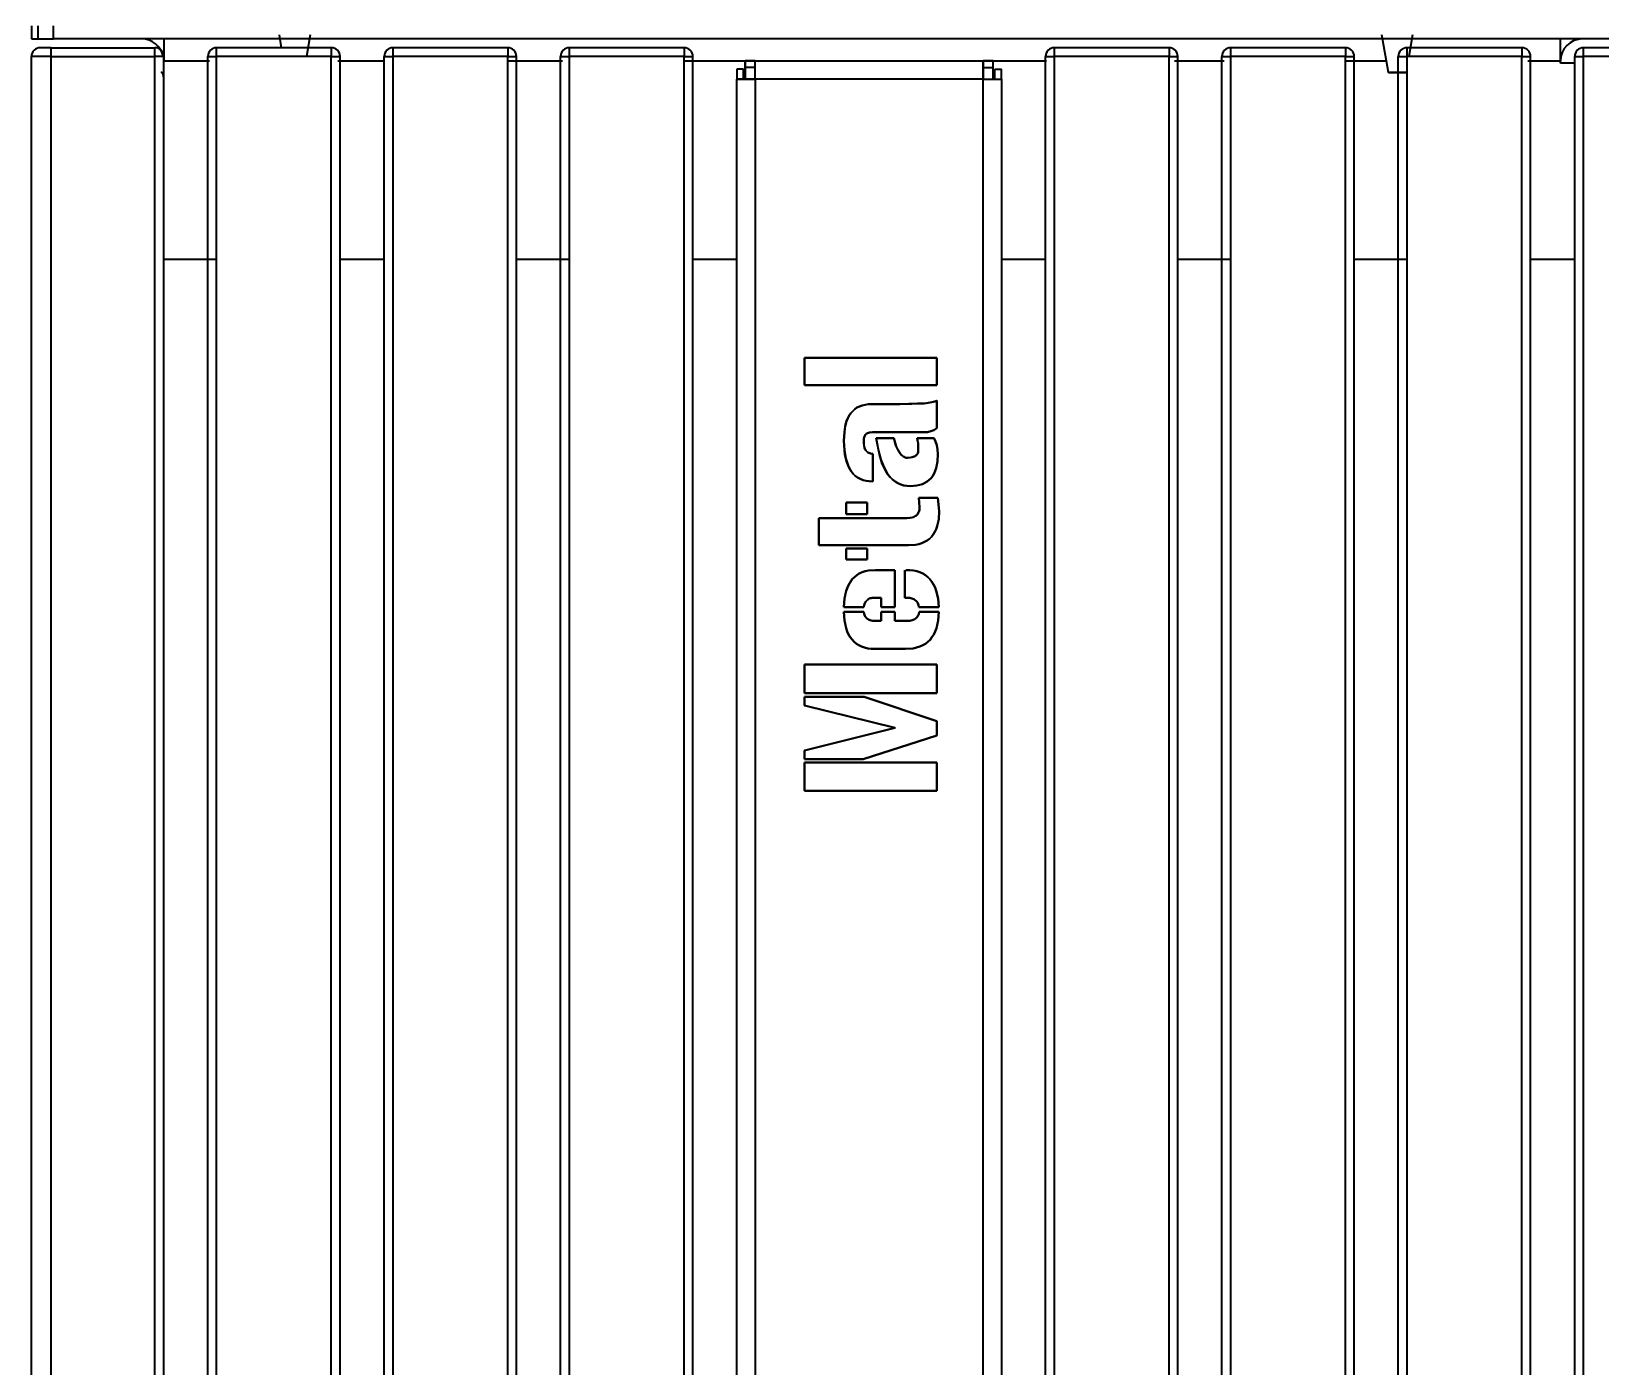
# Model space of a CAD drawing. Header units: millimetres. Extents: x 10366 to 18128, y 24546 to 29685.
# Drawn here: x 12129.5 to 12485.1, y 28149.9 to 28452.7 of the extents above; entities that cross this region are included whole.
import ezdxf

# ---------------------------------------------------------------- set-up
doc = ezdxf.new("R2010")
doc.units = ezdxf.units.MM
doc.header["$LTSCALE"] = 3
doc.layers.add('DomyÅ›lny', color=7, linetype='Continuous')
doc.styles.get("Standard").update_dxf_attribs({"font": 'arial.ttf'})
doc.dimstyles.new('MATEUSZ', dxfattribs={"dimtxt": 35, "dimasz": 16, "dimexe": 0.18, "dimexo": 0.0625, "dimgap": 0.09, "dimtad": 0, "dimdec": 0, "dimdsep": 46, "dimtxsty": 'Standard', "dimblk": 'DOT', "dimcen": 0.09, "dimse1": 1, "dimse2": 1, "dimadec": 0, "dimazin": 0, "dimtfac": 1, "dimtdec": 0, "dimtofl": 0, "dimtmove": 0, "dimatfit": 3, "dimfxl": 1, "dimtolj": 1, "dimtzin": 0, "dimlwd": 9, "dimlwe": 9, "dimarcsym": 0})

# ---------------------------------------------------------------- blocks, each defined once
blk = doc.blocks.new('_Dot')
at = {"color": 0, "linetype": 'ByBlock', "lineweight": -2}
blk.add_line((-0.5, 0), (-1, 0), dxfattribs=at)
at = {"color": 0, "linetype": 'ByBlock', "const_width": 0.5}
blk.add_lwpolyline([(-0.25, 0, 1), (0.25, 0, 1)], format="xyb", close=True, dxfattribs=at)
blk = doc.blocks.new('*D33')
at = {"color": 0, "lineweight": 9, "transparency": 16777216}
for p, q in [((11941.78, 28619.94), (11941.78, 28188.51)), ((11941.78, 27679.94), (11941.78, 28111.36))]:
    blk.add_line(p, q, dxfattribs=at)
at = {"layer": 'Defpoints', "color": 0, "transparency": 16777216}
for p in [(11941.78, 28635.94), (12139.42, 28635.94), (12159.49, 27663.94)]:
    blk.add_point(p, dxfattribs=at)
at = {"color": 0, "lineweight": 9, "transparency": 16777216, "xscale": 16, "yscale": 16, "zscale": 16}
for p, rotation in [((11941.78, 28635.94), 90), ((11941.78, 27663.94), 270)]:
    blk.add_blockref('_Dot', p, dxfattribs=dict(at, rotation=rotation))
at = {"color": 0, "transparency": 16777216, "insert": (11941.78, 28149.94), "char_height": 35, "attachment_point": 5, "rotation": 90}
blk.add_mtext('\\A1;972', dxfattribs=at)
blk = doc.blocks.new('*D37')
at = {"color": 0, "lineweight": 9, "transparency": 16777216}
for p, q in [((12052.19, 28619.94), (12052.19, 28581.87)), ((12052.19, 28469.94), (12052.19, 28508.01))]:
    blk.add_line(p, q, dxfattribs=at)
at = {"layer": 'Defpoints', "color": 0, "transparency": 16777216}
for p in [(12139.42, 28635.94), (12052.19, 28453.94), (12134.49, 28453.94)]:
    blk.add_point(p, dxfattribs=at)
at = {"color": 0, "lineweight": 9, "transparency": 16777216, "xscale": 16, "yscale": 16, "zscale": 16}
for p, rotation in [((12052.19, 28635.94), 90), ((12052.19, 28453.94), 270)]:
    blk.add_blockref('_Dot', p, dxfattribs=dict(at, rotation=rotation))
at = {"color": 0, "transparency": 16777216, "insert": (12052.19, 28544.94), "char_height": 35, "attachment_point": 5, "rotation": 90}
blk.add_mtext('\\A1;182', dxfattribs=at)

msp = doc.modelspace()

# ---------------------------------------------------------------- linework, layer by layer
at = {"layer": 'DomyÅ›lny'}
for p, q in [((12129.49, 28453.94), (12129.49, 28450.94)), ((12130.96, 28453.94), (12130.96, 28450.94)), ((12134.49, 28450.94), (12134.49, 28453.94)), ((13204.49, 28450.94), (12134.49, 28450.94)), ((12186.24, 28448.94), (12185.73, 28451.84)), ((12192.73, 28451.84), (12191.86, 28446.94)), ((12437.23, 28443.34), (12435.73, 28451.84)), ((12442.73, 28451.84), (12441.86, 28446.94)), ((12129.5, 27740.94), (12129.5, 28446.94)), ((12133.99, 28448.94), (12157.5, 28448.94)), ((12133.99, 28446.94), (12157.5, 28446.94)), ((12133.99, 27740.94), (12133.99, 28446.94)), ((12157.5, 27740.94), (12157.5, 28446.94)), ((12169.87, 28445.92), (12159.49, 28445.92)), ((12159.5, 27740.94), (12159.5, 28446.94)), ((12169.5, 27740.94), (12169.5, 28446.94)), ((12197.5, 28448.94), (12171.5, 28448.94)), ((12197.5, 28446.94), (12171.5, 28446.94)), ((12171.5, 27740.94), (12171.5, 28446.94)), ((12197.5, 27740.94), (12197.5, 28446.94)), ((12209.66, 28445.92), (12198.95, 28445.92)), ((12199.5, 27740.94), (12199.5, 28446.94)), ((12209.5, 27740.94), (12209.5, 28446.94)), ((12237.5, 28448.94), (12211.5, 28448.94)), ((12237.5, 28446.94), (12211.5, 28446.94)), ((12211.5, 27740.94), (12211.5, 28446.94)), ((12237.5, 27740.94), (12237.5, 28446.94)), ((12249.97, 28445.92), (12237.5, 28445.92)), ((12239.5, 27740.94), (12239.5, 28446.94)), ((12249.5, 27740.94), (12249.5, 28446.94)), ((12277.5, 28448.94), (12251.5, 28448.94)), ((12251.5, 27740.94), (12251.5, 28446.94)), ((12277.5, 28446.94), (12251.5, 28446.94)), ((12277.5, 27740.94), (12277.5, 28446.94)), ((12359.66, 28445.92), (12277.5, 28445.92)), ((12279.5, 27740.94), (12279.5, 28446.94)), ((12291.34, 28444.44), (12291.34, 28445.94)), ((12293.62, 28445.94), (12291.34, 28445.94)), ((12293.62, 28444.44), (12293.62, 28445.94)), ((12293.62, 28445.94), (12345.36, 28445.94)), ((12345.36, 28444.44), (12345.36, 28445.94)), ((12347.64, 28445.94), (12345.36, 28445.94)), ((12347.64, 28444.44), (12347.64, 28445.94)), ((12359.48, 27740.94), (12359.48, 28446.94)), ((12387.48, 28448.94), (12361.48, 28448.94)), ((12387.48, 28446.94), (12361.48, 28446.94)), ((12361.48, 27740.94), (12361.48, 28446.94)), ((12387.48, 27740.94), (12387.48, 28446.94)), ((12399.97, 28445.92), (12388.74, 28445.92)), ((12389.48, 27740.94), (12389.48, 28446.94)), ((12399.48, 27740.94), (12399.48, 28446.94)), ((12427.48, 28448.94), (12401.48, 28448.94)), ((12401.48, 27740.94), (12401.48, 28446.94)), ((12427.48, 28446.94), (12401.48, 28446.94)), ((12427.48, 27740.94), (12427.48, 28446.94)), ((12436.77, 28445.92), (12427.48, 28445.92)), ((12429.48, 27740.94), (12429.48, 28446.94)), ((12439.48, 27740.94), (12439.48, 28446.94)), ((12467.48, 28448.94), (12441.48, 28448.94)), ((12467.48, 28446.94), (12441.48, 28446.94)), ((12441.48, 27740.94), (12441.48, 28446.94)), ((12467.48, 27740.94), (12467.48, 28446.94)), ((12476.24, 28445.92), (12468.84, 28445.92)), ((12469.48, 27740.94), (12469.48, 28446.94)), ((12476.24, 28445.44), (12476.24, 28445.92)), ((12479.48, 27740.94), (12479.48, 28446.94)), ((12507.48, 28448.94), (12481.48, 28448.94)), ((12507.48, 28446.94), (12481.48, 28446.94)), ((12481.48, 27740.94), (12481.48, 28446.94)), ((12289.49, 28444.09), (12289.49, 28441.81)), ((12290.99, 28444.09), (12289.49, 28444.09)), ((12290.99, 28441.81), (12290.99, 28444.09)), ((12293.62, 28444.44), (12291.34, 28444.44)), ((12345.36, 28444.44), (12347.64, 28444.44)), ((12347.99, 28444.09), (12349.49, 28444.09)), ((12347.99, 28441.81), (12347.99, 28444.09)), ((12349.49, 28441.81), (12349.49, 28444.09)), ((12479.48, 28445.44), (12476.24, 28445.44)), ((12290.99, 28441.81), (12289.49, 28441.81)), ((12289.49, 27745.07), (12289.49, 28441.81)), ((12345.36, 28441.81), (12293.62, 28441.81)), ((12293.62, 28441.81), (12293.62, 27745.07)), ((12345.36, 27745.07), (12345.36, 28441.81)), ((12347.99, 28441.81), (12349.49, 28441.81)), ((12349.49, 28441.81), (12349.49, 27745.07)), ((12159.49, 28400.94), (12171.5, 28400.94)), ((12199.5, 28400.94), (12209.5, 28400.94)), ((12239.5, 28400.94), (12251.5, 28400.94)), ((12279.5, 28400.94), (12289.49, 28400.94)), ((12293.62, 28402.94), (12293.62, 28162.89)), ((12293.62, 28402.94), (12293.62, 28162.89)), ((12345.36, 28162.89), (12345.36, 28402.94)), ((12345.36, 28162.89), (12345.36, 28402.94)), ((12349.49, 28400.94), (12359.48, 28400.94)), ((12389.48, 28400.94), (12401.48, 28400.94)), ((12429.48, 28400.94), (12441.48, 28400.94)), ((12469.48, 28400.94), (12479.48, 28400.94)), ((12334.79, 28378.6), (12304.79, 28378.6)), ((12304.79, 28378.6), (12334.79, 28378.6)), ((12304.79, 28372.35), (12304.79, 28378.6)), ((12304.79, 28378.6), (12304.79, 28372.35)), ((12334.79, 28372.35), (12334.79, 28378.6)), ((12334.79, 28378.6), (12334.79, 28372.35)), ((12304.79, 28372.35), (12334.79, 28372.35)), ((12334.79, 28372.35), (12304.79, 28372.35)), ((12319.99, 28368.06), (12326.44, 28368.06)), ((12326.44, 28368.06), (12319.99, 28368.06)), ((12334.79, 28368.87), (12334.79, 28362.59)), ((12334.79, 28362.59), (12334.79, 28368.87)), ((12331.88, 28361.69), (12320.22, 28361.69)), ((12320.22, 28361.69), (12331.88, 28361.69)), ((12321.07, 28360.34), (12325.04, 28360.34)), ((12325.04, 28360.34), (12321.07, 28360.34)), ((12330.33, 28360.34), (12334.17, 28360.34)), ((12334.17, 28360.34), (12330.33, 28360.34)), ((12320.3, 28356.8), (12320.3, 28350.55)), ((12320.3, 28350.55), (12320.3, 28356.8)), ((12330.73, 28346.79), (12335.02, 28346.84)), ((12335.02, 28346.84), (12330.73, 28346.79)), ((12314.28, 28343.1), (12314.28, 28345.79)), ((12314.28, 28345.79), (12319.04, 28345.79)), ((12319.04, 28345.79), (12314.28, 28345.79)), ((12314.28, 28345.79), (12314.28, 28343.1)), ((12319.04, 28343.1), (12314.28, 28343.1)), ((12314.28, 28343.1), (12319.04, 28343.1)), ((12319.04, 28345.79), (12319.04, 28343.1)), ((12319.04, 28343.1), (12319.04, 28345.79)), ((12308.08, 28336.06), (12308.08, 28342.23)), ((12308.08, 28342.23), (12328, 28342.23)), ((12328, 28342.23), (12308.08, 28342.23)), ((12308.08, 28342.23), (12308.08, 28336.06)), ((12328.4, 28336.06), (12308.08, 28336.06)), ((12308.08, 28336.06), (12328.4, 28336.06)), ((12314.28, 28332.85), (12314.28, 28335.3)), ((12314.28, 28335.3), (12319.04, 28335.3)), ((12319.04, 28335.3), (12314.28, 28335.3)), ((12314.28, 28335.3), (12314.28, 28332.85)), ((12319.04, 28332.85), (12314.28, 28332.85)), ((12314.28, 28332.85), (12319.04, 28332.85)), ((12319.04, 28335.3), (12319.04, 28332.85)), ((12319.04, 28332.85), (12319.04, 28335.3)), ((12320.95, 28330.44), (12325.29, 28330.44)), ((12325.29, 28330.44), (12320.95, 28330.44)), ((12325.29, 28330.44), (12325.29, 28321.98)), ((12325.29, 28321.98), (12325.29, 28330.44)), ((12327.55, 28324.14), (12327.55, 28330.44)), ((12327.55, 28330.44), (12327.55, 28324.14)), ((12318.29, 28321.98), (12313.75, 28321.98)), ((12313.75, 28321.98), (12318.29, 28321.98)), ((12322.23, 28324.14), (12320.65, 28324.14)), ((12320.65, 28324.14), (12322.23, 28324.14)), ((12322.23, 28321.98), (12322.23, 28324.14)), ((12322.23, 28324.14), (12322.23, 28321.98)), ((12325.29, 28321.98), (12322.23, 28321.98)), ((12322.23, 28321.98), (12325.29, 28321.98)), ((12328.12, 28324.14), (12327.55, 28324.14)), ((12327.55, 28324.14), (12328.12, 28324.14)), ((12335.3, 28321.98), (12330.78, 28321.98)), ((12330.78, 28321.98), (12335.3, 28321.98)), ((12313.72, 28320.93), (12318.26, 28320.93)), ((12318.26, 28320.93), (12313.72, 28320.93)), ((12320.65, 28318.9), (12322.23, 28318.9)), ((12322.23, 28318.9), (12320.65, 28318.9)), ((12322.23, 28318.9), (12322.23, 28320.93)), ((12322.23, 28320.93), (12325.29, 28320.93)), ((12325.29, 28320.93), (12322.23, 28320.93)), ((12322.23, 28320.93), (12322.23, 28318.9)), ((12325.29, 28320.93), (12325.29, 28318.9)), ((12325.29, 28318.9), (12325.29, 28320.93)), ((12325.29, 28318.9), (12328.15, 28318.9)), ((12328.15, 28318.9), (12325.29, 28318.9)), ((12330.83, 28320.93), (12335.3, 28320.93)), ((12335.3, 28320.93), (12330.83, 28320.93)), ((12327.75, 28312.53), (12320.8, 28312.53)), ((12320.8, 28312.53), (12327.75, 28312.53)), ((12304.79, 28302.49), (12304.79, 28309.02)), ((12304.79, 28309.02), (12334.79, 28309.02)), ((12334.79, 28309.02), (12304.79, 28309.02)), ((12304.79, 28309.02), (12304.79, 28302.49)), ((12334.79, 28309.02), (12334.79, 28302.49)), ((12334.79, 28302.49), (12334.79, 28309.02)), ((12334.79, 28302.49), (12304.79, 28302.49)), ((12304.79, 28302.49), (12334.79, 28302.49)), ((12304.79, 28299.71), (12304.79, 28301.69)), ((12304.79, 28301.69), (12318.31, 28301.69)), ((12318.31, 28301.69), (12304.79, 28301.69)), ((12304.79, 28301.69), (12304.79, 28299.71)), ((12318.31, 28301.69), (12334.79, 28296.17)), ((12334.79, 28296.17), (12318.31, 28301.69)), ((12325.41, 28294.64), (12304.79, 28299.71)), ((12304.79, 28299.71), (12325.41, 28294.64)), ((12304.79, 28289.5), (12325.41, 28294.64)), ((12325.41, 28294.64), (12304.79, 28289.5)), ((12334.79, 28292.91), (12318.14, 28287.54)), ((12318.14, 28287.54), (12334.79, 28292.91)), ((12334.79, 28296.17), (12334.79, 28292.91)), ((12334.79, 28292.91), (12334.79, 28296.17)), ((12304.79, 28287.54), (12304.79, 28289.5)), ((12304.79, 28289.5), (12304.79, 28287.54)), ((12318.14, 28287.54), (12304.79, 28287.54)), ((12304.79, 28287.54), (12318.14, 28287.54)), ((12304.79, 28280.32), (12304.79, 28286.77)), ((12304.79, 28286.77), (12334.79, 28286.77)), ((12334.79, 28286.77), (12304.79, 28286.77)), ((12304.79, 28286.77), (12304.79, 28280.32)), ((12334.79, 28286.77), (12334.79, 28280.32)), ((12334.79, 28280.32), (12334.79, 28286.77)), ((12334.79, 28280.32), (12304.79, 28280.32)), ((12304.79, 28280.32), (12334.79, 28280.32))]:
    msp.add_line(p, q, dxfattribs=at)
for points in [[(12129.49, 28450.94, 0), (12129.49, 28450.94, 0), (12129.49, 28450.94, 0), (12129.49, 28450.94, 0), (12129.49, 28450.94, 0), (12129.49, 28450.94, 0), (12129.49, 28450.94, 0), (12129.49, 28450.94, 0), (12129.49, 28450.94, 0), (12129.49, 28450.94, 0), (12129.49, 28450.94, 0), (12129.49, 28450.94, 0), (12129.49, 28450.94, 0), (12129.5, 28450.94, 0), (12129.53, 28450.94, 0), (12129.64, 28450.94, 0), (12130.11, 28450.94, 0), (12130.96, 28450.94, 0)], [(12130.96, 28450.94, 0), (12134.49, 28450.94, 0)], [(12159.49, 28450.94, 0), (12159.49, 28450.94, 0), (12159.49, 28450.94, 0), (12159.49, 28450.94, 0), (12159.49, 28450.94, 0), (12159.49, 28450.94, 0), (12159.49, 28450.94, 0), (12159.49, 28450.94, 0), (12159.49, 28450.94, 0), (12159.49, 28450.94, 0), (12159.49, 28450.94, 0), (12159.49, 28450.94, 0), (12159.49, 28450.94, 0), (12159.49, 28450.93, 0), (12159.49, 28450.9, 0), (12159.49, 28450.79, 0), (12159.49, 28450.32, 0), (12159.49, 28445.92, 0)], [(12476.24, 28445.92, 0), (12476.24, 28450.94, 0)], [(12133.99, 28446.94, 0), (12130.82, 28446.94, 0), (12129.82, 28446.94, 0), (12129.58, 28446.94, 0), (12129.52, 28446.94, 0), (12129.51, 28446.94, 0), (12129.5, 28446.94, 0), (12129.5, 28446.94, 0), (12129.5, 28446.94, 0), (12129.5, 28446.94, 0), (12129.5, 28446.94, 0), (12129.5, 28446.94, 0), (12129.5, 28446.94, 0), (12129.5, 28446.94, 0), (12129.5, 28446.94, 0), (12129.5, 28446.94, 0), (12129.5, 28446.94, 0), (12129.5, 28446.94, 0), (12129.5, 28446.94, 0)], [(12133.99, 28448.94, 0), (12132.23, 28448.94, 0), (12131.68, 28448.94, 0), (12131.54, 28448.94, 0), (12131.51, 28448.94, 0), (12131.5, 28448.94, 0), (12131.5, 28448.94, 0), (12131.5, 28448.94, 0), (12131.5, 28448.94, 0), (12131.5, 28448.94, 0), (12131.5, 28448.94, 0), (12131.5, 28448.94, 0), (12131.5, 28448.94, 0), (12131.5, 28448.94, 0), (12131.5, 28448.94, 0), (12131.5, 28448.94, 0), (12131.5, 28448.94, 0), (12131.5, 28448.94, 0), (12131.5, 28448.94, 0)], [(12133.99, 28446.94, 0), (12133.99, 28448.94, 0)], [(12157.5, 28446.94, 0), (12157.5, 28448.94, 0)], [(12159.5, 28446.94, 0), (12159.5, 28446.94, 0), (12159.5, 28446.94, 0), (12159.5, 28446.94, 0), (12159.5, 28446.94, 0), (12159.5, 28446.94, 0), (12159.5, 28446.94, 0), (12159.5, 28446.94, 0), (12159.5, 28446.94, 0), (12159.5, 28446.94, 0), (12159.5, 28446.94, 0), (12159.5, 28446.94, 0), (12159.5, 28446.94, 0), (12159.49, 28446.94, 0), (12159.44, 28446.94, 0), (12159.26, 28446.94, 0), (12157.5, 28446.94, 0)], [(12169.5, 28446.94, 0), (12169.5, 28446.94, 0), (12169.5, 28446.94, 0), (12169.5, 28446.94, 0), (12169.5, 28446.94, 0), (12169.5, 28446.94, 0), (12169.5, 28446.94, 0), (12169.5, 28446.94, 0), (12169.5, 28446.94, 0), (12169.5, 28446.94, 0), (12169.5, 28446.94, 0), (12169.5, 28446.94, 0), (12169.5, 28446.94, 0), (12169.51, 28446.94, 0), (12169.52, 28446.94, 0), (12169.56, 28446.94, 0), (12169.75, 28446.94, 0), (12171.5, 28446.94, 0)], [(12171.5, 28446.94, 0), (12171.5, 28448.94, 0)], [(12197.5, 28448.94, 0), (12197.5, 28448.94, 0), (12197.5, 28448.94, 0), (12197.5, 28448.94, 0), (12197.5, 28448.94, 0), (12197.5, 28448.94, 0), (12197.5, 28448.94, 0), (12197.5, 28448.94, 0), (12197.5, 28448.94, 0), (12197.5, 28448.94, 0), (12197.5, 28448.94, 0), (12197.5, 28448.94, 0), (12197.5, 28448.94, 0), (12197.5, 28448.94, 0), (12197.5, 28448.92, 0), (12197.5, 28448.88, 0), (12197.5, 28448.69, 0), (12197.5, 28446.94, 0)], [(12197.5, 28446.94, 0), (12199.5, 28446.94, 0)], [(12209.5, 28446.94, 0), (12209.5, 28446.94, 0), (12209.5, 28446.94, 0), (12209.5, 28446.94, 0), (12209.5, 28446.94, 0), (12209.5, 28446.94, 0), (12209.5, 28446.94, 0), (12209.5, 28446.94, 0), (12209.5, 28446.94, 0), (12209.5, 28446.94, 0), (12209.5, 28446.94, 0), (12209.5, 28446.94, 0), (12209.5, 28446.94, 0), (12209.51, 28446.94, 0), (12209.52, 28446.94, 0), (12209.56, 28446.94, 0), (12209.75, 28446.94, 0), (12211.5, 28446.94, 0)], [(12211.5, 28446.94, 0), (12211.5, 28448.94, 0)], [(12237.5, 28448.94, 0), (12237.5, 28448.94, 0), (12237.5, 28448.94, 0), (12237.5, 28448.94, 0), (12237.5, 28448.94, 0), (12237.5, 28448.94, 0), (12237.5, 28448.94, 0), (12237.5, 28448.94, 0), (12237.5, 28448.94, 0), (12237.5, 28448.94, 0), (12237.5, 28448.94, 0), (12237.5, 28448.94, 0), (12237.5, 28448.94, 0), (12237.5, 28448.94, 0), (12237.5, 28448.92, 0), (12237.5, 28448.88, 0), (12237.5, 28448.69, 0), (12237.5, 28446.94, 0)], [(12237.5, 28446.94, 0), (12239.5, 28446.94, 0)], [(12249.5, 28446.94, 0), (12249.5, 28446.94, 0), (12249.5, 28446.94, 0), (12249.5, 28446.94, 0), (12249.5, 28446.94, 0), (12249.5, 28446.94, 0), (12249.5, 28446.94, 0), (12249.5, 28446.94, 0), (12249.5, 28446.94, 0), (12249.5, 28446.94, 0), (12249.5, 28446.94, 0), (12249.5, 28446.94, 0), (12249.5, 28446.94, 0), (12249.51, 28446.94, 0), (12249.52, 28446.94, 0), (12249.56, 28446.94, 0), (12249.75, 28446.94, 0), (12251.5, 28446.94, 0)], [(12251.5, 28446.94, 0), (12251.5, 28448.94, 0)], [(12277.5, 28448.94, 0), (12277.5, 28448.94, 0), (12277.5, 28448.94, 0), (12277.5, 28448.94, 0), (12277.5, 28448.94, 0), (12277.5, 28448.94, 0), (12277.5, 28448.94, 0), (12277.5, 28448.94, 0), (12277.5, 28448.94, 0), (12277.5, 28448.94, 0), (12277.5, 28448.94, 0), (12277.5, 28448.94, 0), (12277.5, 28448.94, 0), (12277.5, 28448.94, 0), (12277.5, 28448.92, 0), (12277.5, 28448.88, 0), (12277.5, 28448.69, 0), (12277.5, 28446.94, 0)], [(12277.5, 28446.94, 0), (12279.5, 28446.94, 0)], [(12291.34, 28445.94, 0), (12291.34, 28445.94, 0), (12291.34, 28445.94, 0), (12291.34, 28445.94, 0), (12291.34, 28445.94, 0), (12291.34, 28445.94, 0), (12291.34, 28445.94, 0), (12291.34, 28445.94, 0), (12291.34, 28445.94, 0), (12291.34, 28445.94, 0), (12291.34, 28445.94, 0), (12291.34, 28445.94, 0), (12291.34, 28445.94, 0), (12291.34, 28445.93, 0), (12291.34, 28445.91, 0), (12291.34, 28445.82, 0), (12291.34, 28445.43, 0), (12291.34, 28441.81, 0)], [(12293.62, 28441.81, 0), (12293.62, 28445.94, 0)], [(12345.36, 28445.94, 0), (12345.36, 28445.94, 0), (12345.36, 28445.94, 0), (12345.36, 28445.94, 0), (12345.36, 28445.94, 0), (12345.36, 28445.94, 0), (12345.36, 28445.94, 0), (12345.36, 28445.94, 0), (12345.36, 28445.94, 0), (12345.36, 28445.94, 0), (12345.36, 28445.94, 0), (12345.36, 28445.94, 0), (12345.36, 28445.94, 0), (12345.36, 28445.93, 0), (12345.36, 28445.91, 0), (12345.36, 28445.8, 0), (12345.36, 28444.77, 0), (12345.36, 28441.81, 0)], [(12347.64, 28441.81, 0), (12347.64, 28445.94, 0)], [(12359.48, 28446.94, 0), (12359.48, 28446.94, 0), (12359.48, 28446.94, 0), (12359.48, 28446.94, 0), (12359.48, 28446.94, 0), (12359.48, 28446.94, 0), (12359.48, 28446.94, 0), (12359.48, 28446.94, 0), (12359.48, 28446.94, 0), (12359.48, 28446.94, 0), (12359.48, 28446.94, 0), (12359.48, 28446.94, 0), (12359.48, 28446.94, 0), (12359.48, 28446.94, 0), (12359.49, 28446.94, 0), (12359.54, 28446.94, 0), (12359.73, 28446.94, 0), (12361.48, 28446.94, 0)], [(12361.48, 28446.94, 0), (12361.48, 28448.94, 0)], [(12387.48, 28448.94, 0), (12387.48, 28448.94, 0), (12387.48, 28448.94, 0), (12387.48, 28448.94, 0), (12387.48, 28448.94, 0), (12387.48, 28448.94, 0), (12387.48, 28448.94, 0), (12387.48, 28448.94, 0), (12387.48, 28448.94, 0), (12387.48, 28448.94, 0), (12387.48, 28448.94, 0), (12387.48, 28448.94, 0), (12387.48, 28448.94, 0), (12387.48, 28448.94, 0), (12387.48, 28448.92, 0), (12387.48, 28448.88, 0), (12387.48, 28448.69, 0), (12387.48, 28446.94, 0)], [(12387.48, 28446.94, 0), (12389.48, 28446.94, 0)], [(12399.48, 28446.94, 0), (12399.48, 28446.94, 0), (12399.48, 28446.94, 0), (12399.48, 28446.94, 0), (12399.48, 28446.94, 0), (12399.48, 28446.94, 0), (12399.48, 28446.94, 0), (12399.48, 28446.94, 0), (12399.48, 28446.94, 0), (12399.48, 28446.94, 0), (12399.48, 28446.94, 0), (12399.48, 28446.94, 0), (12399.48, 28446.94, 0), (12399.48, 28446.94, 0), (12399.49, 28446.94, 0), (12399.54, 28446.94, 0), (12399.73, 28446.94, 0), (12401.48, 28446.94, 0)], [(12401.48, 28446.94, 0), (12401.48, 28448.94, 0)], [(12427.48, 28448.94, 0), (12427.48, 28448.94, 0), (12427.48, 28448.94, 0), (12427.48, 28448.94, 0), (12427.48, 28448.94, 0), (12427.48, 28448.94, 0), (12427.48, 28448.94, 0), (12427.48, 28448.94, 0), (12427.48, 28448.94, 0), (12427.48, 28448.94, 0), (12427.48, 28448.94, 0), (12427.48, 28448.94, 0), (12427.48, 28448.94, 0), (12427.48, 28448.94, 0), (12427.48, 28448.92, 0), (12427.48, 28448.88, 0), (12427.48, 28448.69, 0), (12427.48, 28446.94, 0)], [(12427.48, 28446.94, 0), (12429.48, 28446.94, 0)], [(12439.48, 28446.94, 0), (12439.48, 28446.94, 0), (12439.48, 28446.94, 0), (12439.48, 28446.94, 0), (12439.48, 28446.94, 0), (12439.48, 28446.94, 0), (12439.48, 28446.94, 0), (12439.48, 28446.94, 0), (12439.48, 28446.94, 0), (12439.48, 28446.94, 0), (12439.48, 28446.94, 0), (12439.48, 28446.94, 0), (12439.48, 28446.94, 0), (12439.48, 28446.94, 0), (12439.49, 28446.94, 0), (12439.54, 28446.94, 0), (12439.73, 28446.94, 0), (12441.48, 28446.94, 0)], [(12441.48, 28446.94, 0), (12441.48, 28448.94, 0)], [(12467.48, 28448.94, 0), (12467.48, 28448.94, 0), (12467.48, 28448.94, 0), (12467.48, 28448.94, 0), (12467.48, 28448.94, 0), (12467.48, 28448.94, 0), (12467.48, 28448.94, 0), (12467.48, 28448.94, 0), (12467.48, 28448.94, 0), (12467.48, 28448.94, 0), (12467.48, 28448.94, 0), (12467.48, 28448.94, 0), (12467.48, 28448.94, 0), (12467.48, 28448.94, 0), (12467.48, 28448.92, 0), (12467.48, 28448.88, 0), (12467.48, 28448.69, 0), (12467.48, 28446.94, 0)], [(12467.48, 28446.94, 0), (12469.48, 28446.94, 0)], [(12479.48, 28446.94, 0), (12479.48, 28446.94, 0), (12479.48, 28446.94, 0), (12479.48, 28446.94, 0), (12479.48, 28446.94, 0), (12479.48, 28446.94, 0), (12479.48, 28446.94, 0), (12479.48, 28446.94, 0), (12479.48, 28446.94, 0), (12479.48, 28446.94, 0), (12479.48, 28446.94, 0), (12479.48, 28446.94, 0), (12479.48, 28446.94, 0), (12479.48, 28446.94, 0), (12479.49, 28446.94, 0), (12479.54, 28446.94, 0), (12479.73, 28446.94, 0), (12481.48, 28446.94, 0)], [(12481.48, 28446.94, 0), (12481.48, 28448.94, 0)], [(12291.34, 28441.81, 0), (12291.34, 28444.44, 0)], [(12293.62, 28441.81, 0), (12293.62, 28444.44, 0)], [(12345.36, 28441.81, 0), (12345.36, 28444.44, 0)], [(12347.64, 28441.81, 0), (12347.64, 28444.44, 0)], [(12439.23, 28443.34, 0), (12437.37, 28443.34, 0), (12437.24, 28443.34, 0), (12437.23, 28443.34, 0), (12437.23, 28443.34, 0), (12437.23, 28443.34, 0), (12437.23, 28443.34, 0), (12437.23, 28443.34, 0), (12437.23, 28443.34, 0), (12437.23, 28443.34, 0), (12437.23, 28443.34, 0), (12437.23, 28443.34, 0), (12437.23, 28443.34, 0), (12437.23, 28443.34, 0), (12437.23, 28443.34, 0), (12437.23, 28443.34, 0), (12437.23, 28443.34, 0), (12437.23, 28443.34, 0), (12437.23, 28443.34, 0), (12437.23, 28443.34, 0), (12437.24, 28443.34, 0), (12437.26, 28443.34, 0), (12437.36, 28443.34, 0), (12438.46, 28443.34, 0), (12439.9, 28443.34, 0), (12440.88, 28443.34, 0), (12441.15, 28443.34, 0), (12441.21, 28443.34, 0), (12441.22, 28443.34, 0), (12441.23, 28443.34, 0), (12441.23, 28443.34, 0), (12441.23, 28443.34, 0), (12441.23, 28443.34, 0), (12441.23, 28443.34, 0), (12441.23, 28443.34, 0), (12441.23, 28443.34, 0), (12441.23, 28443.34, 0), (12441.23, 28443.34, 0), (12441.23, 28443.34, 0), (12441.23, 28443.34, 0), (12441.23, 28443.34, 0)], [(12441.23, 28443.34, 0), (12441.23, 28443.34, 0), (12441.23, 28443.34, 0), (12441.23, 28443.34, 0), (12441.23, 28443.34, 0), (12441.23, 28443.34, 0), (12441.23, 28443.34, 0), (12441.23, 28443.34, 0), (12441.23, 28443.34, 0), (12441.23, 28443.34, 0), (12441.23, 28443.34, 0), (12441.23, 28443.34, 0), (12441.23, 28443.34, 0), (12441.21, 28443.34, 0), (12441.17, 28443.34, 0), (12440.98, 28443.34, 0), (12439.23, 28443.34, 0)], [(12289.49, 28441.81, 0), (12289.49, 28441.81, 0), (12289.49, 28441.81, 0), (12289.49, 28441.81, 0), (12289.49, 28441.81, 0), (12289.49, 28441.81, 0), (12289.49, 28441.81, 0), (12289.49, 28441.81, 0), (12289.49, 28441.81, 0), (12289.49, 28441.81, 0), (12289.49, 28441.81, 0), (12289.49, 28441.81, 0), (12289.49, 28441.81, 0), (12289.5, 28441.81, 0), (12289.52, 28441.81, 0), (12289.61, 28441.81, 0), (12290, 28441.81, 0), (12293.62, 28441.81, 0)], [(12293.62, 28441.81, 0), (12290.99, 28441.81, 0)], [(12345.36, 28441.81, 0), (12349.49, 28441.81, 0)], [(12345.36, 28441.81, 0), (12347.99, 28441.81, 0)], [(12313.75, 28359.79, 0), (12313.85, 28361.74, 0), (12314.15, 28363.43, 0), (12314.37, 28364.18, 0), (12314.64, 28364.86, 0), (12314.96, 28365.48, 0), (12315.32, 28366.03, 0), (12315.74, 28366.52, 0), (12316.2, 28366.93, 0), (12316.71, 28367.29, 0), (12317.27, 28367.57, 0), (12317.88, 28367.79, 0), (12318.54, 28367.95, 0), (12319.24, 28368.04, 0), (12319.99, 28368.06, 0)], [(12319.99, 28368.06, 0), (12319.24, 28368.04, 0), (12318.54, 28367.95, 0), (12317.88, 28367.79, 0), (12317.27, 28367.57, 0), (12316.71, 28367.29, 0), (12316.2, 28366.93, 0), (12315.74, 28366.52, 0), (12315.32, 28366.03, 0), (12314.96, 28365.48, 0), (12314.64, 28364.86, 0), (12314.37, 28364.18, 0), (12313.98, 28362.62, 0), (12313.75, 28359.79, 0)], [(12326.44, 28368.06, 0), (12331.99, 28368.26, 0), (12333.74, 28368.51, 0), (12334.35, 28368.68, 0), (12334.59, 28368.77, 0), (12334.79, 28368.87, 0)], [(12334.79, 28368.87, 0), (12334.59, 28368.77, 0), (12334.06, 28368.59, 0), (12332.49, 28368.32, 0), (12326.44, 28368.06, 0)], [(12320.22, 28361.69, 0), (12319.73, 28361.68, 0), (12319.52, 28361.64, 0), (12319.32, 28361.59, 0), (12319.13, 28361.52, 0), (12318.97, 28361.43, 0), (12318.82, 28361.33, 0), (12318.68, 28361.2, 0), (12318.57, 28361.06, 0), (12318.47, 28360.9, 0), (12318.39, 28360.73, 0), (12318.33, 28360.53, 0), (12318.28, 28360.32, 0), (12318.25, 28360.09, 0), (12318.24, 28359.58, 0)], [(12318.24, 28359.58, 0), (12318.25, 28360.09, 0), (12318.28, 28360.32, 0), (12318.33, 28360.53, 0), (12318.39, 28360.73, 0), (12318.47, 28360.9, 0), (12318.57, 28361.06, 0), (12318.68, 28361.2, 0), (12318.82, 28361.33, 0), (12318.97, 28361.43, 0), (12319.13, 28361.52, 0), (12319.32, 28361.59, 0), (12319.52, 28361.64, 0), (12319.73, 28361.68, 0), (12320.22, 28361.69, 0)], [(12328.82, 28349.5, 0), (12328.06, 28349.53, 0), (12327.33, 28349.64, 0), (12326.63, 28349.84, 0), (12325.98, 28350.13, 0), (12325.36, 28350.51, 0), (12324.78, 28350.97, 0), (12324.24, 28351.51, 0), (12323.74, 28352.15, 0), (12323.27, 28352.87, 0), (12322.46, 28354.57, 0), (12321.79, 28356.62, 0), (12321.07, 28360.34, 0)], [(12321.07, 28360.34, 0), (12321.51, 28357.77, 0), (12322.1, 28355.55, 0), (12322.85, 28353.67, 0), (12323.74, 28352.15, 0), (12324.24, 28351.51, 0), (12324.78, 28350.97, 0), (12325.36, 28350.51, 0), (12325.98, 28350.13, 0), (12326.63, 28349.84, 0), (12327.33, 28349.64, 0), (12328.06, 28349.53, 0), (12328.82, 28349.5, 0)], [(12325.04, 28360.34, 0), (12325.64, 28358.45, 0), (12325.99, 28357.7, 0), (12326.37, 28357.08, 0), (12326.77, 28356.59, 0), (12326.98, 28356.4, 0), (12327.2, 28356.23, 0), (12327.43, 28356.1, 0), (12327.66, 28356, 0), (12327.9, 28355.93, 0), (12328.15, 28355.9, 0)], [(12328.15, 28355.9, 0), (12327.9, 28355.93, 0), (12327.66, 28356, 0), (12327.43, 28356.1, 0), (12327.2, 28356.23, 0), (12326.98, 28356.4, 0), (12326.77, 28356.59, 0), (12326.56, 28356.82, 0), (12326.18, 28357.38, 0), (12325.81, 28358.06, 0), (12325.48, 28358.87, 0), (12325.04, 28360.34, 0)], [(12330.63, 28357.78, 0), (12330.56, 28359.21, 0), (12330.46, 28359.81, 0), (12330.33, 28360.34, 0)], [(12330.33, 28360.34, 0), (12330.46, 28359.81, 0), (12330.56, 28359.21, 0), (12330.63, 28357.78, 0)], [(12334.79, 28362.59, 0), (12334.16, 28362.2, 0), (12333.46, 28361.92, 0), (12332.71, 28361.75, 0), (12331.88, 28361.69, 0)], [(12331.88, 28361.69, 0), (12332.71, 28361.75, 0), (12333.46, 28361.92, 0), (12334.16, 28362.2, 0), (12334.79, 28362.59, 0)], [(12334.17, 28360.34, 0), (12334.38, 28359.98, 0), (12334.56, 28359.6, 0), (12334.84, 28358.76, 0), (12335.01, 28357.81, 0), (12335.07, 28356.75, 0)], [(12335.07, 28356.75, 0), (12335.01, 28357.81, 0), (12334.84, 28358.76, 0), (12334.56, 28359.6, 0), (12334.38, 28359.98, 0), (12334.17, 28360.34, 0)], [(12320.3, 28350.55, 0), (12319.51, 28350.58, 0), (12318.77, 28350.69, 0), (12318.09, 28350.86, 0), (12317.45, 28351.11, 0), (12316.86, 28351.43, 0), (12316.33, 28351.83, 0), (12315.85, 28352.3, 0), (12315.41, 28352.84, 0), (12315.03, 28353.45, 0), (12314.69, 28354.14, 0), (12314.41, 28354.9, 0), (12313.99, 28356.63, 0), (12313.75, 28359.79, 0)], [(12313.75, 28359.79, 0), (12313.86, 28357.61, 0), (12314.18, 28355.73, 0), (12314.69, 28354.14, 0), (12315.03, 28353.45, 0), (12315.41, 28352.84, 0), (12315.85, 28352.3, 0), (12316.33, 28351.83, 0), (12316.86, 28351.43, 0), (12317.45, 28351.11, 0), (12318.09, 28350.86, 0), (12318.77, 28350.69, 0), (12319.51, 28350.58, 0), (12320.3, 28350.55, 0)], [(12318.24, 28359.58, 0), (12318.27, 28358.96, 0), (12318.37, 28358.41, 0), (12318.44, 28358.17, 0), (12318.53, 28357.95, 0), (12318.63, 28357.74, 0), (12318.75, 28357.56, 0), (12318.89, 28357.39, 0), (12319.04, 28357.25, 0), (12319.21, 28357.13, 0), (12319.4, 28357.02, 0), (12319.6, 28356.94, 0), (12319.81, 28356.87, 0), (12320.05, 28356.83, 0), (12320.3, 28356.8, 0)], [(12320.3, 28356.8, 0), (12320.05, 28356.83, 0), (12319.81, 28356.87, 0), (12319.6, 28356.94, 0), (12319.4, 28357.02, 0), (12319.21, 28357.13, 0), (12319.04, 28357.25, 0), (12318.89, 28357.39, 0), (12318.75, 28357.56, 0), (12318.63, 28357.74, 0), (12318.53, 28357.95, 0), (12318.44, 28358.17, 0), (12318.31, 28358.68, 0), (12318.26, 28359.11, 0), (12318.24, 28359.58, 0)], [(12328.15, 28355.9, 0), (12328.75, 28355.94, 0), (12329.26, 28356.03, 0), (12329.7, 28356.19, 0), (12329.88, 28356.28, 0), (12330.05, 28356.39, 0), (12330.19, 28356.52, 0), (12330.32, 28356.66, 0), (12330.42, 28356.81, 0), (12330.5, 28356.97, 0), (12330.57, 28357.15, 0), (12330.61, 28357.35, 0), (12330.63, 28357.56, 0), (12330.63, 28357.78, 0)], [(12330.63, 28357.78, 0), (12330.63, 28357.56, 0), (12330.61, 28357.35, 0), (12330.57, 28357.15, 0), (12330.5, 28356.97, 0), (12330.42, 28356.81, 0), (12330.32, 28356.66, 0), (12330.19, 28356.52, 0), (12330.05, 28356.39, 0), (12329.88, 28356.28, 0), (12329.7, 28356.19, 0), (12329.49, 28356.1, 0), (12329.01, 28355.98, 0), (12328.15, 28355.9, 0)], [(12335.07, 28356.75, 0), (12334.98, 28355.05, 0), (12334.69, 28353.57, 0), (12334.47, 28352.92, 0), (12334.2, 28352.32, 0), (12333.89, 28351.78, 0), (12333.52, 28351.3, 0), (12333.11, 28350.88, 0), (12332.64, 28350.51, 0), (12332.13, 28350.2, 0), (12331.57, 28349.94, 0), (12330.95, 28349.75, 0), (12330.29, 28349.61, 0), (12328.82, 28349.5, 0)], [(12328.82, 28349.5, 0), (12330.29, 28349.61, 0), (12330.95, 28349.75, 0), (12331.57, 28349.94, 0), (12332.13, 28350.2, 0), (12332.64, 28350.51, 0), (12333.11, 28350.88, 0), (12333.52, 28351.3, 0), (12333.89, 28351.78, 0), (12334.2, 28352.32, 0), (12334.47, 28352.92, 0), (12334.69, 28353.57, 0), (12334.98, 28355.05, 0), (12335.07, 28356.75, 0)], [(12330.91, 28344.68, 0), (12330.73, 28346.79, 0)], [(12330.73, 28346.79, 0), (12330.91, 28344.68, 0)], [(12335.02, 28346.84, 0), (12335.37, 28343.83, 0)], [(12335.37, 28343.83, 0), (12335.02, 28346.84, 0)], [(12328, 28342.23, 0), (12328.68, 28342.27, 0), (12329.27, 28342.38, 0), (12329.53, 28342.47, 0), (12329.77, 28342.57, 0), (12329.99, 28342.7, 0), (12330.18, 28342.84, 0), (12330.35, 28343, 0), (12330.5, 28343.19, 0), (12330.62, 28343.39, 0), (12330.72, 28343.61, 0), (12330.8, 28343.85, 0), (12330.86, 28344.11, 0), (12330.89, 28344.39, 0), (12330.91, 28344.68, 0)], [(12330.91, 28344.68, 0), (12330.86, 28344.11, 0), (12330.8, 28343.85, 0), (12330.72, 28343.61, 0), (12330.62, 28343.39, 0), (12330.5, 28343.19, 0), (12330.35, 28343, 0), (12330.18, 28342.84, 0), (12329.99, 28342.7, 0), (12329.77, 28342.57, 0), (12329.53, 28342.47, 0), (12329.27, 28342.38, 0), (12328.68, 28342.27, 0), (12328, 28342.23, 0)], [(12335.37, 28343.83, 0), (12335.25, 28342.01, 0), (12334.92, 28340.43, 0), (12334.67, 28339.73, 0), (12334.37, 28339.09, 0), (12334.01, 28338.52, 0), (12333.6, 28338, 0), (12333.14, 28337.54, 0), (12332.62, 28337.15, 0), (12332.05, 28336.82, 0), (12331.43, 28336.54, 0), (12330.75, 28336.33, 0), (12330.02, 28336.18, 0), (12328.4, 28336.06, 0)], [(12328.4, 28336.06, 0), (12330.02, 28336.18, 0), (12330.75, 28336.33, 0), (12331.43, 28336.54, 0), (12332.05, 28336.82, 0), (12332.62, 28337.15, 0), (12333.14, 28337.54, 0), (12333.6, 28338, 0), (12334.01, 28338.52, 0), (12334.37, 28339.09, 0), (12334.67, 28339.73, 0), (12334.92, 28340.43, 0), (12335.25, 28342.01, 0), (12335.37, 28343.83, 0)], [(12313.75, 28321.98, 0), (12313.91, 28323.97, 0), (12314.27, 28325.69, 0), (12314.54, 28326.45, 0), (12314.86, 28327.15, 0), (12315.23, 28327.78, 0), (12315.65, 28328.34, 0), (12316.13, 28328.83, 0), (12316.66, 28329.26, 0), (12317.24, 28329.62, 0), (12317.87, 28329.92, 0), (12318.56, 28330.15, 0), (12319.3, 28330.31, 0), (12320.1, 28330.41, 0), (12320.95, 28330.44, 0)], [(12320.95, 28330.44, 0), (12319.3, 28330.31, 0), (12318.56, 28330.15, 0), (12317.87, 28329.92, 0), (12317.24, 28329.62, 0), (12316.66, 28329.26, 0), (12316.13, 28328.83, 0), (12315.65, 28328.34, 0), (12315.23, 28327.78, 0), (12314.86, 28327.15, 0), (12314.54, 28326.45, 0), (12314.27, 28325.69, 0), (12313.91, 28323.97, 0), (12313.75, 28321.98, 0)], [(12327.82, 28330.44, 0), (12329.5, 28330.32, 0), (12330.26, 28330.16, 0), (12330.97, 28329.93, 0), (12331.62, 28329.63, 0), (12332.22, 28329.27, 0), (12332.77, 28328.84, 0), (12333.26, 28328.35, 0), (12333.7, 28327.79, 0), (12334.09, 28327.16, 0), (12334.43, 28326.46, 0), (12334.71, 28325.7, 0), (12335.11, 28323.98, 0), (12335.3, 28321.98, 0)], [(12335.3, 28321.98, 0), (12335.11, 28323.98, 0), (12334.71, 28325.7, 0), (12334.43, 28326.46, 0), (12334.09, 28327.16, 0), (12333.7, 28327.79, 0), (12333.26, 28328.35, 0), (12332.77, 28328.84, 0), (12332.22, 28329.27, 0), (12331.62, 28329.63, 0), (12330.97, 28329.93, 0), (12330.26, 28330.16, 0), (12329.5, 28330.32, 0), (12328.69, 28330.41, 0), (12327.82, 28330.44, 0)], [(12320.65, 28324.14, 0), (12320.15, 28324.12, 0), (12319.92, 28324.08, 0), (12319.71, 28324.03, 0), (12319.51, 28323.95, 0), (12319.33, 28323.86, 0), (12319.16, 28323.75, 0), (12319, 28323.63, 0), (12318.86, 28323.48, 0), (12318.74, 28323.32, 0), (12318.63, 28323.14, 0), (12318.53, 28322.95, 0), (12318.38, 28322.5, 0), (12318.29, 28321.98, 0)], [(12318.29, 28321.98, 0), (12318.38, 28322.5, 0), (12318.53, 28322.95, 0), (12318.63, 28323.14, 0), (12318.74, 28323.32, 0), (12318.86, 28323.48, 0), (12319, 28323.63, 0), (12319.16, 28323.75, 0), (12319.33, 28323.86, 0), (12319.51, 28323.95, 0), (12319.71, 28324.03, 0), (12319.92, 28324.08, 0), (12320.15, 28324.12, 0), (12320.65, 28324.14, 0)], [(12330.78, 28321.98, 0), (12330.67, 28322.49, 0), (12330.59, 28322.72, 0), (12330.49, 28322.93, 0), (12330.38, 28323.12, 0), (12330.25, 28323.3, 0), (12330.11, 28323.46, 0), (12329.95, 28323.6, 0), (12329.78, 28323.73, 0), (12329.59, 28323.84, 0), (12329.38, 28323.93, 0), (12329.16, 28324.01, 0), (12328.67, 28324.11, 0), (12328.12, 28324.14, 0)], [(12328.12, 28324.14, 0), (12328.67, 28324.11, 0), (12329.16, 28324.01, 0), (12329.38, 28323.93, 0), (12329.59, 28323.84, 0), (12329.78, 28323.73, 0), (12329.95, 28323.6, 0), (12330.11, 28323.46, 0), (12330.25, 28323.3, 0), (12330.38, 28323.12, 0), (12330.49, 28322.93, 0), (12330.59, 28322.72, 0), (12330.67, 28322.49, 0), (12330.78, 28321.98, 0)], [(12320.8, 28312.53, 0), (12319.18, 28312.67, 0), (12318.45, 28312.84, 0), (12317.78, 28313.07, 0), (12317.15, 28313.37, 0), (12316.58, 28313.73, 0), (12316.06, 28314.16, 0), (12315.59, 28314.65, 0), (12315.18, 28315.21, 0), (12314.81, 28315.83, 0), (12314.5, 28316.52, 0), (12314.24, 28317.27, 0), (12313.88, 28318.97, 0), (12313.72, 28320.93, 0)], [(12313.72, 28320.93, 0), (12313.88, 28318.97, 0), (12314.24, 28317.27, 0), (12314.5, 28316.52, 0), (12314.81, 28315.83, 0), (12315.18, 28315.21, 0), (12315.59, 28314.65, 0), (12316.06, 28314.16, 0), (12316.58, 28313.73, 0), (12317.15, 28313.37, 0), (12317.78, 28313.07, 0), (12318.45, 28312.84, 0), (12319.18, 28312.67, 0), (12319.96, 28312.57, 0), (12320.8, 28312.53, 0)], [(12318.26, 28320.93, 0), (12318.35, 28320.48, 0), (12318.42, 28320.27, 0), (12318.5, 28320.08, 0), (12318.59, 28319.9, 0), (12318.7, 28319.74, 0), (12318.83, 28319.59, 0), (12318.97, 28319.46, 0), (12319.13, 28319.34, 0), (12319.3, 28319.23, 0), (12319.49, 28319.14, 0), (12319.91, 28319, 0), (12320.26, 28318.93, 0), (12320.65, 28318.9, 0)], [(12320.65, 28318.9, 0), (12320.14, 28318.95, 0), (12319.69, 28319.06, 0), (12319.49, 28319.14, 0), (12319.3, 28319.23, 0), (12319.13, 28319.34, 0), (12318.97, 28319.46, 0), (12318.83, 28319.59, 0), (12318.7, 28319.74, 0), (12318.59, 28319.9, 0), (12318.5, 28320.08, 0), (12318.42, 28320.27, 0), (12318.35, 28320.48, 0), (12318.26, 28320.93, 0)], [(12335.3, 28320.93, 0), (12335.12, 28318.97, 0), (12334.73, 28317.26, 0), (12334.45, 28316.51, 0), (12334.12, 28315.82, 0), (12333.73, 28315.2, 0), (12333.28, 28314.64, 0), (12332.78, 28314.15, 0), (12332.23, 28313.72, 0), (12331.62, 28313.36, 0), (12330.95, 28313.06, 0), (12330.24, 28312.83, 0), (12329.46, 28312.66, 0), (12327.75, 28312.53, 0)], [(12327.75, 28312.53, 0), (12329.46, 28312.66, 0), (12330.24, 28312.83, 0), (12330.95, 28313.06, 0), (12331.62, 28313.36, 0), (12332.23, 28313.72, 0), (12332.78, 28314.15, 0), (12333.28, 28314.64, 0), (12333.73, 28315.2, 0), (12334.12, 28315.82, 0), (12334.45, 28316.51, 0), (12334.73, 28317.26, 0), (12335.12, 28318.97, 0), (12335.3, 28320.93, 0)], [(12328.15, 28318.9, 0), (12328.71, 28318.94, 0), (12329.21, 28319.04, 0), (12329.43, 28319.11, 0), (12329.64, 28319.2, 0), (12329.83, 28319.3, 0), (12330.01, 28319.42, 0), (12330.17, 28319.55, 0), (12330.31, 28319.7, 0), (12330.44, 28319.87, 0), (12330.55, 28320.05, 0), (12330.64, 28320.25, 0), (12330.72, 28320.46, 0), (12330.83, 28320.93, 0)], [(12330.83, 28320.93, 0), (12330.72, 28320.46, 0), (12330.64, 28320.25, 0), (12330.55, 28320.05, 0), (12330.44, 28319.87, 0), (12330.31, 28319.7, 0), (12330.17, 28319.55, 0), (12330.01, 28319.42, 0), (12329.83, 28319.3, 0), (12329.64, 28319.2, 0), (12329.43, 28319.11, 0), (12328.97, 28318.98, 0), (12328.58, 28318.92, 0), (12328.15, 28318.9, 0)]]:
    msp.add_polyline3d(points, dxfattribs=at)
for centre, radius, start, end in [((12154.47, 28445.92), 5.02, 11.7234, 90), ((12481.26, 28445.92), 5.02, 90, 180), ((12131.5, 28446.94), 2, 90, 180), ((12157.5, 28446.94), 2, 0, 90), ((12171.5, 28446.94), 2, 90, 180), ((12197.5, 28446.94), 2, 0, 90), ((12211.5, 28446.94), 2, 90, 180), ((12237.5, 28446.94), 2, 0, 90), ((12251.5, 28446.94), 2, 90, 180), ((12277.5, 28446.94), 2, 0, 90), ((12277.5, 28446.94), 2, 0, 90), ((12361.48, 28446.94), 2, 90, 180), ((12387.48, 28446.94), 2, 0, 90), ((12401.48, 28446.94), 2, 90, 180), ((12427.48, 28446.94), 2, 0, 90), ((12441.48, 28446.94), 2, 90, 180), ((12467.48, 28446.94), 2, 0, 90), ((12481.48, 28446.94), 2, 90, 180), ((12157.49, 28442.09), 2, 0, 45), ((12157.49, 28442.09), 2, 0, 45)]:
    msp.add_arc(centre, radius, start, end, dxfattribs=at)

# ---------------------------------------------------------------- dimensions: what is measured, and where the dimension line sits
for base, p1, p2, picture, middle in [((11941.78, 28635.94), (12159.49, 27663.94), (12139.42, 28635.94), '*D33', (11941.78, 28149.94)), ((12052.19, 28453.94), (12139.42, 28635.94), (12134.49, 28453.94), '*D37', (12052.19, 28544.94))]:
    dim = msp.add_linear_dim(base=base, p1=p1, p2=p2, angle=90, dimstyle='MATEUSZ')
    dim.commit()
    dim.dimension.update_dxf_attribs({"geometry": picture, "text_midpoint": middle})

doc.saveas('drawing.dxf')
